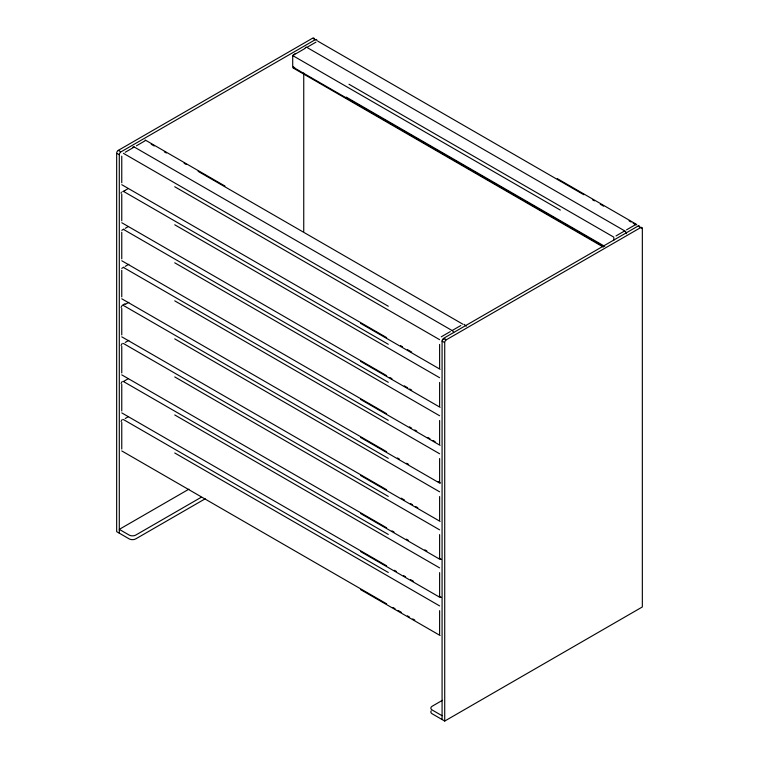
<?xml version="1.0" encoding="UTF-8"?>
<svg xmlns="http://www.w3.org/2000/svg" width="759" height="759" viewBox="0 0 759 759"><rect width="100%" height="100%" fill="white"/><g stroke="black" fill="none" stroke-linecap="round" stroke-linejoin="round"><path stroke-width="1.14" d="M121.079 193.251L121.374 192.131M121.079 307.348L122.246 305.327L124.96 303.761M121.079 345.383L122.246 343.362M121.079 383.418L122.246 381.397M121.079 421.444L122.246 419.433M205.234 498.767L135.766 538.871A4.658 2.685 0 0 1 129.172 538.871L116.658 531.651L116.658 153.223A2.324 1.347 -60 0 1 118.309 150.367L312.642 38.168A2.324 1.347 -60 0 1 314.283 39.117M125.226 152.265L134.277 147.037L452.127 330.544A2.324 1.347 60 0 1 453.645 332.594M136.459 145.785L145.149 140.766L145.149 139.979L224.949 186.05M295.555 53.927L292.708 55.568L292.708 66.223L294.796 67.987M296.001 53.671L304.701 48.652M305.706 47.276A2.324 1.347 60 0 1 306.873 47.39L315.934 42.162M122.768 191.714L124.78 190.556M125.226 190.3L128.243 188.555M121.763 230.328L123.774 229.171M125.226 228.336L128.243 226.59M121.763 268.363L123.774 267.206M125.226 266.371L128.85 264.274M125.226 304.397L128.85 302.31M125.226 342.432L128.85 340.345M123.575 381.416L128.243 378.722M125.226 418.503L128.243 416.757M441.254 336.825L450.315 331.588M452.127 330.544L460.827 325.526M616.023 235.916L624.723 230.897A2.324 1.347 60 0 1 626.365 233.753M626.536 229.854L635.587 224.626M639.647 226.543A2.324 1.347 -60 0 0 638.063 226.049L443.73 338.248A2.324 1.347 -60 0 0 442.08 341.104L442.08 719.532M442.905 339.671L444.717 338.628M444.717 721.05L444.717 342.622A2.324 1.347 -60 0 1 446.358 339.766L640.691 227.577A2.324 1.347 -60 0 1 642.342 228.525L642.342 606.953L444.717 721.05L432.203 713.821A4.658 2.685 0 0 1 431.216 710.851M188.925 489.166L119.296 529.365L129.172 535.067A4.658 2.685 0 0 0 135.766 535.067L201.144 497.325M442.412 700.32L432.203 706.221A4.658 2.685 0 0 0 432.203 710.016L442.08 715.728M294.796 53.804L292.708 55.568L560.322 210.082M464.204 324.406L466.292 326.171M557.296 178.631L636.754 224.512M313.078 38.424L315.602 39.885M317.746 41.119L583.851 194.75M592.409 199.693L594.449 200.869M600.274 204.237L603.614 206.163M629.088 220.869L631.127 222.045M633.129 223.203L636.213 224.987M638.063 226.049L640.254 227.32M640.881 227.681L642.342 228.525M306.873 47.39L624.723 230.897M348.979 84.249L613.851 237.178M346.237 97.124L604.762 246.381M603.367 246.333L292.879 67.077L292.879 67.836L603.367 247.092M151.212 144.257L154.238 146.013M164.333 151.838L166.354 153.005M184.114 163.261L186.164 164.447M198.127 171.344L462.999 324.273M118.309 150.367L120.501 151.639M123.413 153.318L388.285 306.238M444.167 338.505L446.358 339.766M117.095 153.47L119.296 154.741L119.296 533.169M174.741 186.752L439.613 339.671M442.08 341.104L444.281 342.366M121.763 184.693L386.635 337.613M400.505 345.62L402.545 346.797M407.374 349.586L411.71 352.091M360.629 323.391L440.097 369.263M123.413 191.344L388.285 344.273M174.741 224.787L439.613 377.707M121.763 222.729L386.635 375.648M389.927 377.546L391.976 378.732M404.3 385.847L407.64 387.773M409.68 388.95L411.71 390.126M360.629 361.417L440.097 407.298M123.413 229.379L388.285 382.299M174.741 262.813L439.613 415.742M121.763 260.754L386.635 413.683M409.433 426.843L411.482 428.029M414.775 429.926L416.805 431.103M427.915 437.507L429.964 438.693M433.047 440.476L435.144 441.691M360.629 399.452L440.097 445.334M123.413 267.415L388.285 420.334M174.741 300.849L439.613 453.768M121.763 298.79L386.635 451.709M397.45 457.962L399.49 459.138M406.625 463.246L408.655 464.423M438.18 481.472L440.239 482.658M360.629 437.488L440.097 483.36M123.413 305.45L388.285 458.37M174.741 338.884L439.613 491.804M121.763 336.825L386.635 489.745M401.217 498.17L404.585 500.105M410.458 503.502L412.517 504.688M415.79 506.576L417.829 507.752M360.629 475.523L440.097 521.395M123.413 343.476L388.285 496.405M174.741 376.919L439.613 529.839M121.763 374.861L386.635 527.78M391.976 530.864L394.035 532.05M406.35 539.165L408.408 540.351M424.831 549.829L426.881 551.015M439.205 558.131L441.254 559.317M360.629 513.549L440.097 559.43M123.413 381.511L388.285 534.431M174.741 414.945L439.613 567.874M121.763 412.887L386.635 565.816M394.395 570.294L396.435 571.47M403.56 575.588L405.6 576.764M410.458 579.563L413.541 581.347M439.205 596.166L441.254 597.352M360.629 551.584L440.097 597.466M123.413 419.547L388.285 572.466M174.741 452.981L439.613 605.9M121.763 450.922L386.635 603.841M393.01 607.523L395.059 608.709M398.143 610.483L401.53 612.447M407.374 615.824L409.433 617.01M412.735 618.908L414.775 620.084M360.629 589.62L440.097 635.492M613.851 238.013L613.851 240.148M439.613 344.425L439.613 368.2M439.613 382.46L439.613 406.236M439.613 420.495L439.613 444.262M439.613 458.531L439.613 482.297M439.613 496.557L439.613 520.332M439.613 534.592L439.613 558.368M439.613 572.628L439.613 596.394M439.613 610.663L439.613 634.429M303.742 72.968L303.742 231.448M121.763 156.164L121.763 182.786M121.763 194.2L121.763 220.822M121.763 232.235L121.763 258.857M121.763 270.27L121.763 296.892M121.763 308.296L121.763 334.918M121.763 346.332L121.763 372.954M121.763 384.367L121.763 410.989M121.763 422.402L121.763 449.024M119.296 154.741A2.324 1.347 -60 0 1 120.937 151.885L315.27 39.696A2.324 1.347 -60 0 1 316.92 40.644M305.222 48.348A2.324 1.347 60 0 1 305.355 47.694M132.759 147.331A2.324 1.347 60 0 1 134.277 147.037"/></g></svg>
